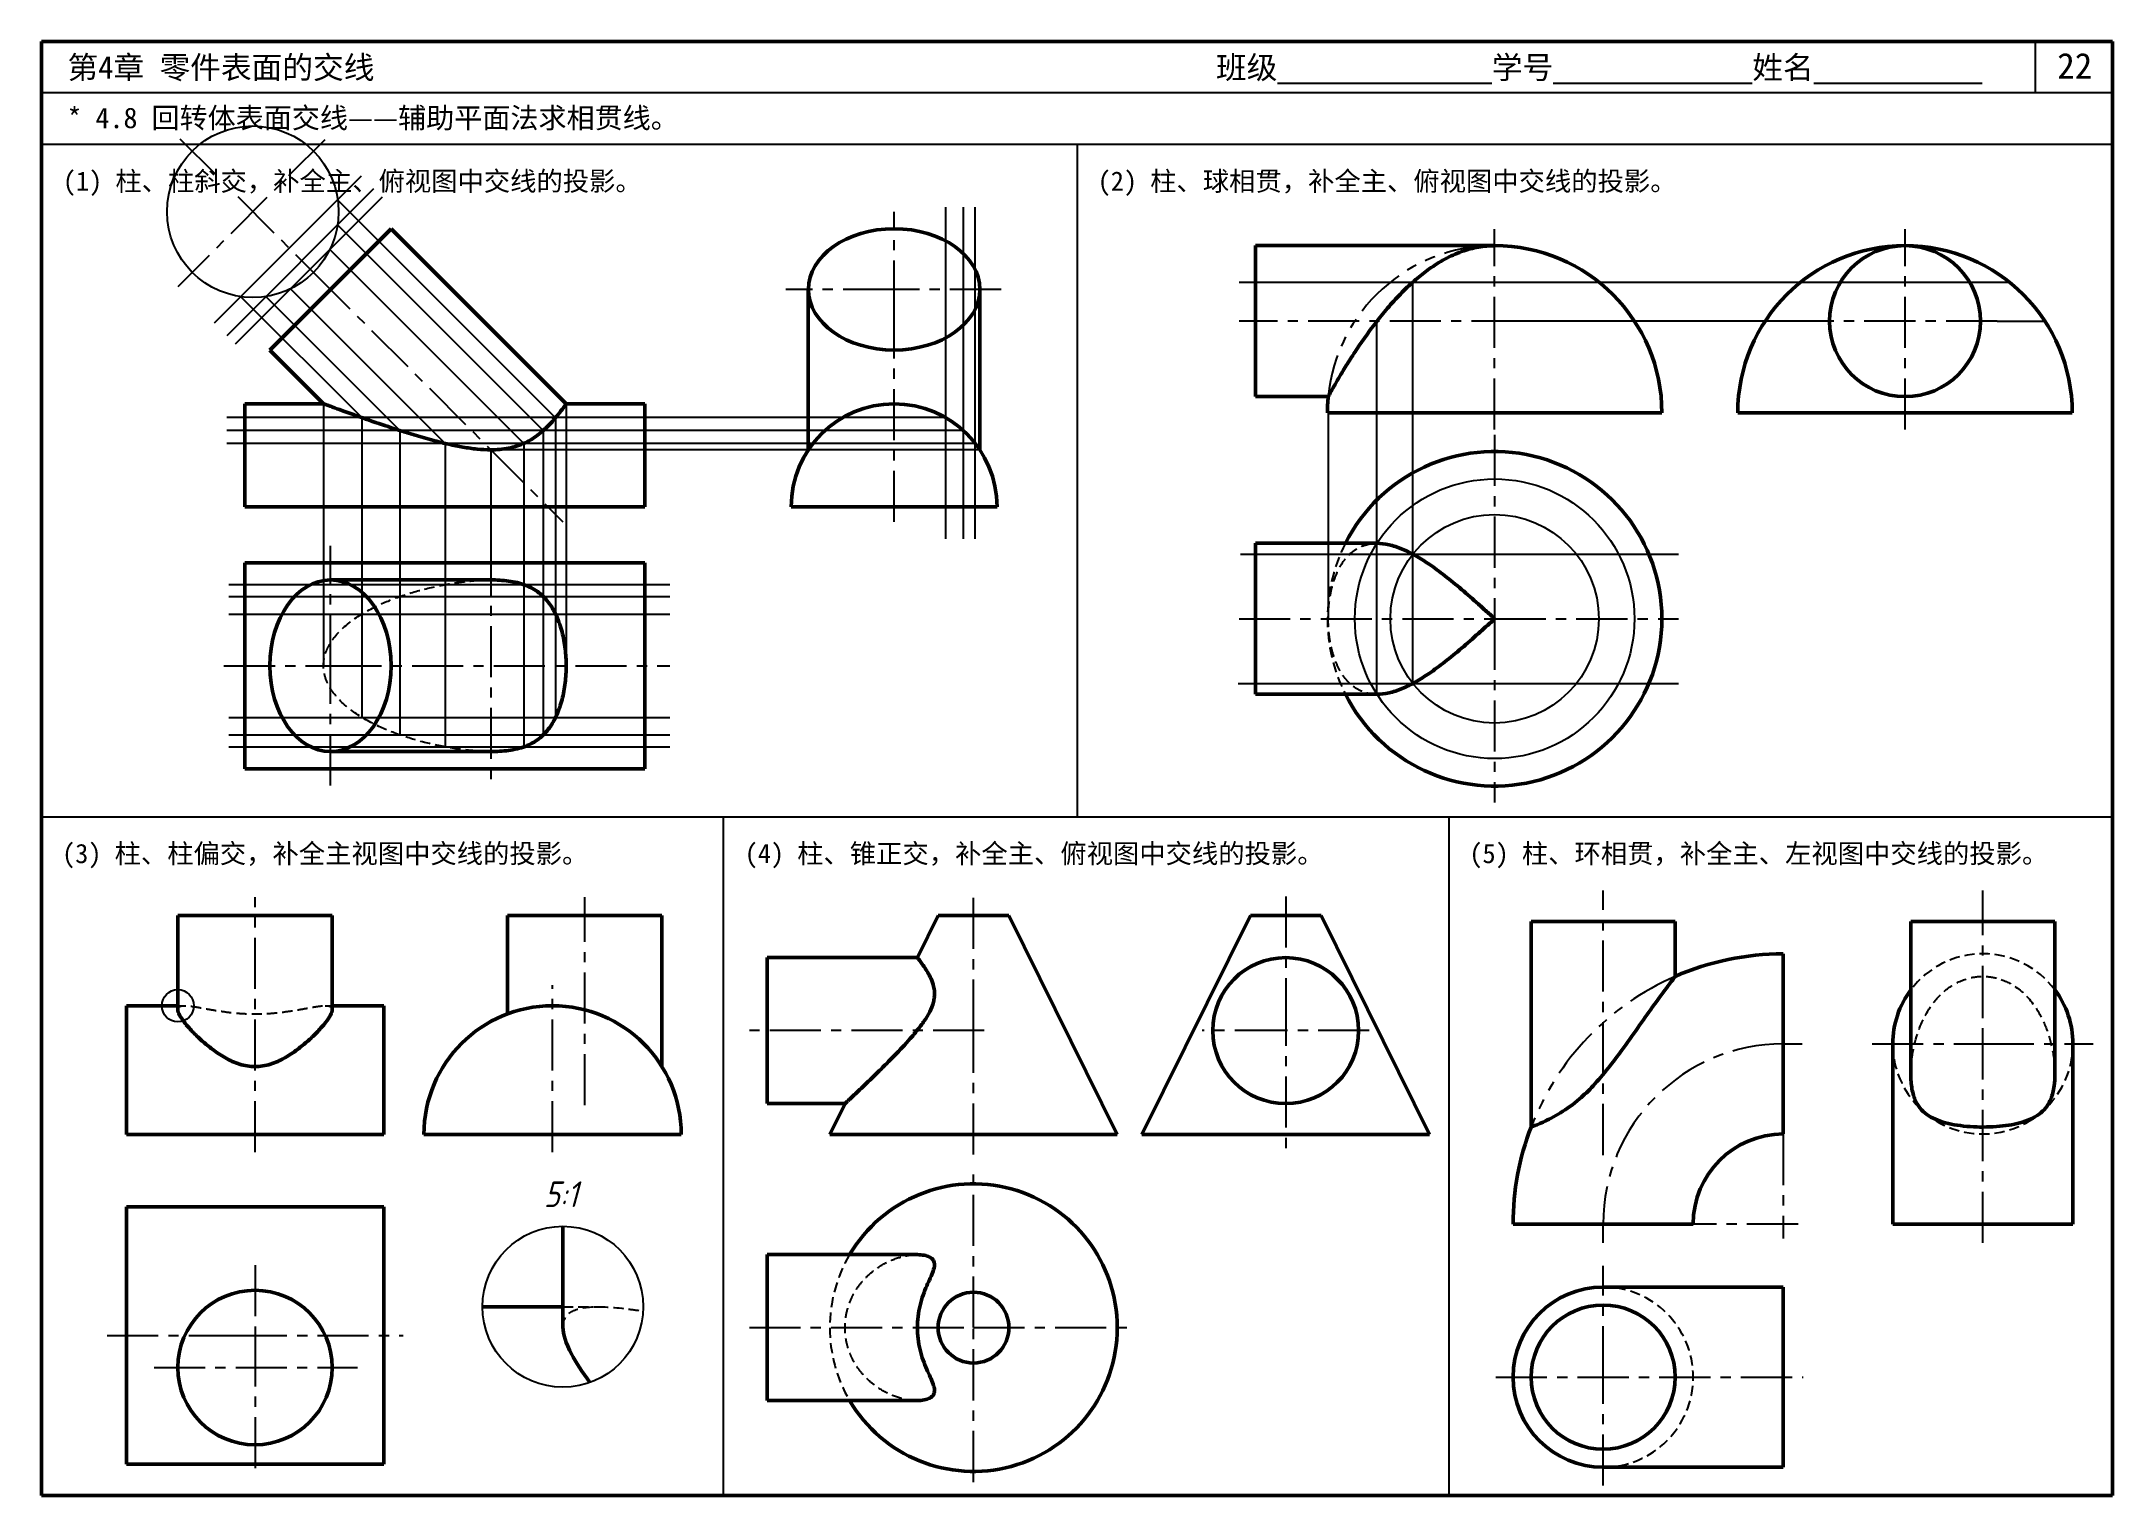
# Model space of a CAD drawing. Header units: millimetres. Extents: x 0 to 322, y 0 to 226.
import ezdxf

# ---------------------------------------------------------------- set-up
doc = ezdxf.new("R2010")
doc.units = ezdxf.units.MM
doc.header["$LTSCALE"] = 0.25
for name, pattern in [('CENTER', [50.8, 31.75, -6.35, 6.35, -6.35]), ('HIDDEN', [9.525, 6.35, -3.175]), ('PHANTOM', [63.5, 31.75, -6.35, 6.35, -6.35, 6.35, -6.35])]:
    doc.linetypes.add(name, pattern=pattern)
for name, color, linetype in [('双点划线层', 7, 'PHANTOM'), ('点画线层', 7, 'CENTER'), ('答案', 1, 'Continuous'), ('虚线层', 7, 'HIDDEN')]:
    doc.layers.add(name, color=color, linetype=linetype)
doc.layers.add('粗实线层', color=7, linetype='Continuous', lineweight=50)
doc.styles.get("Standard").update_dxf_attribs({"font": 'gbeitc.shx', "height": 4.5, "bigfont": 'gbcbig.shx'})
doc.styles.add('宋体', font='SimSun.ttf', dxfattribs={"height": 3.5})

msp = doc.modelspace()

# ---------------------------------------------------------------- linework, layer by layer
at = {"lineweight": 50}
for p, q in [((322, 226), (0, 226)), ((0, 226), (0, 0)), ((322, 0), (322, 226)), ((0, 0), (322, 0))]:
    msp.add_line(p, q, dxfattribs=at)
for p, q in [((310, 218), (310, 226)), ((322, 218), (0, 218)), ((322, 210), (0, 210)), ((161, 210), (161, 105.5)), ((225.93, 168.26), (251.93, 168.26)), ((132.57, 153.68), (148.57, 153.68)), ((0, 105.5), (322, 105.5)), ((106, 105.5), (106, 0)), ((218.79, 105.5), (218.79, 0))]:
    msp.add_line(p, q)
at = {"layer": '双点划线层'}
for centre, radius, start, end in [((225.93, 168.26), 26, 90, 174.3818), ((270.8, 42.2), 42, 113.5782, 158.9605)]:
    msp.add_arc(centre, radius, start, end, dxfattribs=at)
at = {"layer": '点画线层'}
for p, q in [((132.57, 184.02), (132.57, 199.53)), ((225.93, 165.68), (225.93, 196.84)), ((289.73, 165.68), (289.73, 196.84)), ((42.35, 190.05), (81.08, 151.32)), ((132.57, 187.46), (115.75, 187.46)), ((149.19, 187.46), (132.57, 187.46)), ((132.57, 151.34), (132.57, 184.02)), ((230.27, 182.53), (186.19, 182.53)), ((304.04, 182.53), (275.42, 182.53)), ((225.93, 164.85), (225.93, 136.27)), ((44.94, 128.97), (44.94, 147.62)), ((186.19, 136.27), (225.93, 136.27)), ((225.93, 136.27), (254.51, 136.27)), ((225.93, 136.27), (225.93, 107.69)), ((28.38, 128.97), (44.94, 128.97)), ((44.94, 128.97), (97.69, 128.97)), ((44.94, 110.36), (44.94, 128.97)), ((242.8, 52.92), (242.8, 94.06)), ((301.83, 74.39), (301.83, 94.06)), ((33.21, 53.37), (33.21, 93)), ((84.47, 60.66), (84.47, 93)), ((144.91, 72.26), (144.91, 93.3)), ((193.45, 93.11), (193.45, 72.26)), ((79.47, 53.37), (79.47, 79.35)), ((193.45, 77.83), (193.45, 53.01)), ((301.83, 39.29), (301.83, 74.39)), ((146.57, 72.26), (110.06, 72.26)), ((144.91, 53.01), (144.91, 72.26)), ((193.45, 72.26), (180.45, 72.26)), ((206.44, 72.26), (193.45, 72.26)), ((270.8, 70.2), (273.75, 70.2)), ((284.63, 70.2), (301.83, 70.2)), ((301.83, 70.2), (318.99, 70.2)), ((270.8, 56.2), (270.8, 39.94)), ((144.91, 26.1), (144.91, 50.11)), ((242.8, 39.29), (242.8, 42.2)), ((273.1, 42.2), (256.8, 42.2)), ((33.21, 35.81), (33.21, 24.9)), ((242.8, 18.41), (242.8, 35.72)), ((110.06, 26.1), (144.91, 26.1)), ((144.91, 26.1), (170.02, 26.1)), ((144.91, 2.1), (144.91, 26.1)), ((10.21, 24.9), (27.8, 24.9)), ((27.8, 24.9), (30.23, 24.9)), ((30.23, 24.9), (56.23, 24.9)), ((33.21, 24.9), (33.21, 2.92)), ((17.51, 19.9), (49.12, 19.9)), ((226.13, 18.41), (273.92, 18.41)), ((242.8, 1.55), (242.8, 18.41))]:
    msp.add_line(p, q, dxfattribs=at)
msp.add_arc((270.8, 42.2), 28, 90, 180, dxfattribs=at)
at = {"layer": '答案', "linetype": 'CENTER'}
for p, q in [((44.04, 210.71), (21.2, 187.87)), ((21.54, 210.86), (42.35, 190.05)), ((69.88, 147.83), (69.88, 110.65))]:
    msp.add_line(p, q, dxfattribs=at)
at = {"layer": '答案'}
for p, q in [((49.71, 205.04), (26.87, 182.2)), ((51.65, 203.1), (28.81, 180.26)), ((52.96, 201.79), (30.12, 178.95)), ((46.04, 201.37), (79.89, 167.53)), ((140.59, 148.68), (140.59, 200.22)), ((143.33, 148.68), (143.33, 200.22)), ((145.18, 148.68), (145.18, 200.22)), ((46.04, 197.5), (78.02, 165.53)), ((44.84, 193.67), (74.99, 163.53)), ((38.73, 187.56), (62.76, 163.53)), ((186.23, 188.6), (305.93, 188.6)), ((213.22, 126.23), (213.22, 188.6)), ((31.01, 186.33), (49.81, 167.53)), ((34.9, 186.36), (55.73, 165.53)), ((207.64, 124.54), (207.64, 182.53)), ((275.42, 182.53), (230.27, 182.53)), ((304.04, 182.53), (311.46, 182.53)), ((200.06, 170.81), (200.06, 136.27)), ((140.59, 167.53), (28.81, 167.53)), ((43.86, 169.68), (43.86, 128.97)), ((49.81, 167.53), (49.81, 120.95)), ((79.94, 167.53), (79.94, 120.95)), ((81.58, 169.68), (81.58, 128.97)), ((143.33, 165.53), (28.81, 165.53)), ((55.73, 165.53), (55.73, 118.22)), ((78.02, 165.53), (78.02, 118.22)), ((145.18, 163.53), (28.81, 163.53)), ((62.76, 163.53), (62.76, 116.36)), ((145.9, 162.53), (69.88, 162.53)), ((69.88, 162.53), (69.88, 147.83)), ((74.99, 163.53), (74.99, 141.59)), ((186.4, 146.31), (254.51, 146.31)), ((29.15, 141.59), (97.69, 141.59)), ((29.15, 139.73), (97.69, 139.73)), ((74.99, 141.59), (74.99, 116.36)), ((29.15, 136.99), (97.69, 136.99)), ((186.06, 126.23), (254.51, 126.23)), ((29.15, 120.95), (97.69, 120.95)), ((29.15, 118.22), (97.69, 118.22)), ((29.15, 116.36), (97.69, 116.36))]:
    msp.add_line(p, q, dxfattribs=at)
at = {"layer": '答案', "lineweight": 50}
for p, q in [((205.05, 148), (207.64, 148)), ((69.88, 142.31), (59.46, 142.31)), ((205.05, 124.54), (207.64, 124.54)), ((69.88, 115.64), (59.46, 115.64)), ((21.21, 76.13), (21.21, 75.49)), ((45.21, 76.13), (45.21, 75.49)), ((290.63, 65.46), (290.63, 73.2)), ((313.03, 65.46), (313.03, 73.2)), ((127.96, 37.45), (136.1, 37.45)), ((81.07, 26.17), (81.07, 29.35)), ((127.96, 14.76), (136.11, 14.76))]:
    msp.add_line(p, q, dxfattribs=at)
at = {"layer": '答案', "linetype": 'HIDDEN'}
for p, q in [((21.21, 76.13), (22.3, 76.13)), ((44.12, 76.13), (45.21, 76.13)), ((81.07, 29.35), (86.53, 29.35))]:
    msp.add_line(p, q, dxfattribs=at)
at = {"layer": '答案'}
for centre, radius in [((32.87, 199.53), 13.33), ((225.93, 136.27), 21.73), ((225.93, 136.27), 16.2), ((21.21, 76.13), 2.5), ((81.07, 29.35), 12.5)]:
    msp.add_circle(centre, radius, dxfattribs=at)
at = {"layer": '答案', "lineweight": 50}
for points, knots in [([(225.93, 194.26), (225.53, 194.26), (225.11, 194.24), (224.27, 194.17), (223.84, 194.11), (222.54, 193.89), (221.67, 193.65), (219.92, 193.02), (219.05, 192.63), (217.36, 191.71), (216.54, 191.19), (215.07, 190.15), (214.37, 189.59), (212.96, 188.38), (212.24, 187.71), (210.85, 186.31), (210.17, 185.57), (208.85, 184.06), (208.23, 183.29), (207.09, 181.83), (206.53, 181.08), (205.44, 179.56), (204.91, 178.79), (203.91, 177.28), (203.44, 176.55), (202.59, 175.18), (202.2, 174.54), (201.59, 173.51), (201.34, 173.07), (200.89, 172.28), (200.69, 171.94), (200.37, 171.38), (200.25, 171.16), (200.1, 170.88), (200.06, 170.81), (200.06, 170.81)], [0, 0, 0, 0, 1.649073, 1.649073, 3.298147, 3.298147, 6.596293, 6.596293, 9.89444, 9.89444, 13.192587, 13.192587, 16.060607, 16.060607, 18.928626, 18.928626, 21.796646, 21.796646, 24.664666, 24.664666, 27.356431, 27.356431, 30.048195, 30.048195, 32.73996, 32.73996, 35.431725, 35.431725, 37.609628, 37.609628, 39.787531, 39.787531, 41.965434, 41.965434, 44.143337, 44.143337, 44.143337, 44.143337]), ([(69.88, 162.53), (69.16, 162.53), (68.45, 162.57), (67, 162.72), (66.27, 162.82), (64.81, 163.08), (64.08, 163.23), (62.62, 163.56), (61.89, 163.74), (59.71, 164.31), (58.28, 164.73), (55.51, 165.59), (54.18, 166.03), (51.64, 166.88), (50.26, 167.37), (47.69, 168.28), (46.5, 168.71), (45.36, 169.13), (45.13, 169.22), (44.7, 169.37), (44.51, 169.44), (44.19, 169.56), (44.07, 169.61), (43.9, 169.67), (43.86, 169.68), (43.86, 169.68)], [0, 0, 0, 0, 2.133561, 2.133561, 4.267121, 4.267121, 6.400682, 6.400682, 8.534242, 8.534242, 12.801363, 12.801363, 17.068484, 17.068484, 21.533046, 21.533046, 25.997607, 25.997607, 27.180864, 27.180864, 28.36412, 28.36412, 29.547377, 29.547377, 30.730633, 30.730633, 30.730633, 30.730633]), ([(81.58, 169.68), (81.58, 169.68), (81.53, 169.61), (81.32, 169.31), (81.16, 169.09), (80.72, 168.51), (80.45, 168.15), (79.79, 167.34), (79.4, 166.9), (78.74, 166.21), (78.49, 165.96), (77.95, 165.47), (77.66, 165.22), (77.04, 164.72), (76.7, 164.48), (75.99, 164.03), (75.61, 163.82), (74.81, 163.44), (74.4, 163.27), (73.53, 162.99), (73.08, 162.87), (72.17, 162.69), (71.71, 162.63), (70.79, 162.54), (70.33, 162.53), (69.88, 162.53)], [82.70888, 82.70888, 82.70888, 82.70888, 85.304289, 85.304289, 87.899699, 87.899699, 90.495108, 90.495108, 93.090517, 93.090517, 94.448764, 94.448764, 95.807011, 95.807011, 97.165258, 97.165258, 98.523505, 98.523505, 99.881752, 99.881752, 101.239999, 101.239999, 102.598246, 102.598246, 103.956493, 103.956493, 103.956493, 103.956493]), ([(207.64, 148), (208.23, 148), (208.85, 147.92), (210.17, 147.62), (210.85, 147.4), (212.24, 146.82), (212.96, 146.46), (214.37, 145.66), (215.07, 145.21), (216.54, 144.22), (217.36, 143.61), (219.05, 142.29), (219.92, 141.58), (221.67, 140.09), (222.54, 139.32), (223.84, 138.16), (224.27, 137.78), (225.11, 137.01), (225.53, 136.64), (225.93, 136.27)], [63.622008, 63.622008, 63.622008, 63.622008, 66.490028, 66.490028, 69.358048, 69.358048, 72.226067, 72.226067, 75.094087, 75.094087, 78.392234, 78.392234, 81.69038, 81.69038, 84.988527, 84.988527, 86.637601, 86.637601, 88.286674, 88.286674, 88.286674, 88.286674]), ([(69.88, 142.31), (70.33, 142.31), (70.79, 142.29), (71.71, 142.24), (72.17, 142.2), (73.08, 142.07), (73.53, 141.99), (74.4, 141.78), (74.81, 141.66), (75.61, 141.35), (75.99, 141.18), (76.7, 140.78), (77.04, 140.56), (77.66, 140.07), (77.95, 139.8), (78.49, 139.23), (78.74, 138.93), (79.4, 138.02), (79.79, 137.35), (80.45, 135.87), (80.72, 135.06), (81.16, 133.38), (81.32, 132.5), (81.53, 130.73), (81.58, 129.84), (81.58, 128.11), (81.53, 127.21), (81.32, 125.44), (81.16, 124.56), (80.72, 122.88), (80.45, 122.08), (79.79, 120.6), (79.4, 119.92), (78.74, 119.01), (78.49, 118.71), (77.95, 118.14), (77.66, 117.88), (77.04, 117.39), (76.7, 117.16), (75.99, 116.77), (75.61, 116.59), (74.81, 116.29), (74.4, 116.16), (73.53, 115.95), (73.08, 115.87), (72.17, 115.75), (71.71, 115.71), (70.79, 115.65), (70.33, 115.64), (69.88, 115.64)], [61.461267, 61.461267, 61.461267, 61.461267, 62.819514, 62.819514, 64.177761, 64.177761, 65.536008, 65.536008, 66.894255, 66.894255, 68.252501, 68.252501, 69.610748, 69.610748, 70.968995, 70.968995, 72.327242, 72.327242, 74.922652, 74.922652, 77.518061, 77.518061, 80.11347, 80.11347, 82.70888, 82.70888, 85.304289, 85.304289, 87.899699, 87.899699, 90.495108, 90.495108, 93.090517, 93.090517, 94.448764, 94.448764, 95.807011, 95.807011, 97.165258, 97.165258, 98.523505, 98.523505, 99.881752, 99.881752, 101.239999, 101.239999, 102.598246, 102.598246, 103.956493, 103.956493, 103.956493, 103.956493]), ([(225.93, 136.27), (225.53, 135.9), (225.11, 135.52), (224.27, 134.76), (223.84, 134.37), (222.54, 133.22), (221.67, 132.44), (219.92, 130.96), (219.05, 130.24), (217.36, 128.92), (216.54, 128.32), (215.07, 127.32), (214.37, 126.88), (212.96, 126.07), (212.24, 125.72), (210.85, 125.14), (210.17, 124.91), (208.85, 124.61), (208.23, 124.54), (207.64, 124.54)], [0, 0, 0, 0, 1.649073, 1.649073, 3.298147, 3.298147, 6.596293, 6.596293, 9.89444, 9.89444, 13.192587, 13.192587, 16.060607, 16.060607, 18.928626, 18.928626, 21.796646, 21.796646, 24.664666, 24.664666, 24.664666, 24.664666]), ([(136.18, 83.6), (136.18, 83.6), (136.21, 83.55), (136.36, 83.37), (136.46, 83.24), (136.74, 82.88), (136.9, 82.66), (137.26, 82.15), (137.46, 81.86), (137.82, 81.27), (138, 80.95), (138.35, 80.23), (138.51, 79.84), (138.75, 79.01), (138.83, 78.56), (138.85, 77.87), (138.84, 77.64), (138.78, 77.17), (138.74, 76.93), (138.55, 76.17), (138.34, 75.67), (137.85, 74.7), (137.56, 74.23), (136.92, 73.29), (136.57, 72.83), (135.84, 71.92), (135.46, 71.47), (134.28, 70.12), (133.45, 69.24), (131.81, 67.56), (131, 66.75), (129.87, 65.64), (129.49, 65.26), (128.73, 64.53), (128.36, 64.17), (127.65, 63.49), (127.31, 63.17), (126.69, 62.58), (126.41, 62.31), (125.99, 61.91), (125.82, 61.75), (125.51, 61.46), (125.37, 61.33), (125.16, 61.12), (125.07, 61.04), (124.96, 60.94), (124.94, 60.92), (124.94, 60.92)], [13.083787, 13.083787, 13.083787, 13.083787, 14.779237, 14.779237, 16.474688, 16.474688, 18.170138, 18.170138, 19.865589, 19.865589, 21.441085, 21.441085, 23.016581, 23.016581, 24.592077, 24.592077, 25.379825, 25.379825, 26.167573, 26.167573, 27.927166, 27.927166, 29.68676, 29.68676, 31.446353, 31.446353, 33.205946, 33.205946, 36.725132, 36.725132, 40.244319, 40.244319, 41.966193, 41.966193, 43.688067, 43.688067, 45.409941, 45.409941, 47.131815, 47.131815, 48.410224, 48.410224, 49.688634, 49.688634, 50.967043, 50.967043, 52.245453, 52.245453, 52.245453, 52.245453]), ([(254, 80.69), (254, 80.69), (253.93, 80.59), (253.58, 80.14), (253.26, 79.71), (252.27, 78.39), (251.47, 77.3), (249.74, 74.9), (248.95, 73.79), (247.36, 71.53), (246.52, 70.35), (244.37, 67.4), (242.85, 65.4), (240.54, 62.94), (239.84, 62.26), (238.13, 60.79), (237.14, 60.08), (235.15, 58.85), (234.22, 58.38), (232.75, 57.72), (232.22, 57.51), (231.7, 57.31), (231.6, 57.28), (231.6, 57.28)], [-64.851092, -64.851092, -64.851092, -64.851092, -62.42697, -62.42697, -58.921946, -58.921946, -53.634077, -53.634077, -49.624608, -49.624608, -45.434672, -45.434672, -38.85949, -38.85949, -36.089664, -36.089664, -32.249497, -32.249497, -28.012815, -28.012815, -23.930212, -23.930212, -21.142637, -21.142637, -21.142637, -21.142637]), ([(33.21, 66.66), (32.8, 66.66), (32.39, 66.7), (31.59, 66.83), (31.2, 66.92), (30.04, 67.29), (29.3, 67.63), (27.9, 68.42), (27.24, 68.86), (26.01, 69.78), (25.45, 70.24), (24.42, 71.17), (23.91, 71.66), (22.99, 72.62), (22.59, 73.08), (21.92, 73.94), (21.65, 74.33), (21.3, 75), (21.21, 75.28), (21.21, 75.49)], [0, 0, 0, 0, 1.236195, 1.236195, 2.472389, 2.472389, 4.944779, 4.944779, 7.417168, 7.417168, 9.889557, 9.889557, 12.51225, 12.51225, 15.134943, 15.134943, 17.757637, 17.757637, 20.38033, 20.38033, 20.38033, 20.38033]), ([(45.21, 75.49), (45.21, 75.28), (45.12, 75), (44.76, 74.33), (44.5, 73.94), (43.83, 73.08), (43.42, 72.62), (42.51, 71.66), (42, 71.17), (40.96, 70.24), (40.4, 69.78), (39.18, 68.86), (38.52, 68.42), (37.12, 67.63), (36.38, 67.29), (35.22, 66.92), (34.83, 66.83), (34.03, 66.7), (33.62, 66.66), (33.21, 66.66)], [56.896403, 56.896403, 56.896403, 56.896403, 59.519096, 59.519096, 62.141789, 62.141789, 64.764482, 64.764482, 67.387175, 67.387175, 69.859565, 69.859565, 72.331954, 72.331954, 74.804343, 74.804343, 76.040538, 76.040538, 77.276732, 77.276732, 77.276732, 77.276732]), ([(313.03, 65.46), (313.03, 64.84), (312.99, 64.24), (312.82, 62.94), (312.66, 62.26), (312.06, 60.79), (311.56, 60.08), (310.11, 58.85), (309.15, 58.38), (306.93, 57.72), (305.72, 57.51), (303.1, 57.27), (301.71, 57.25), (298.97, 57.38), (297.65, 57.55), (295.28, 58.1), (294.27, 58.48), (292.6, 59.55), (291.9, 60.26), (291.13, 61.87), (290.94, 62.51), (290.68, 63.92), (290.63, 64.69), (290.63, 65.46)], [-41.032159, -41.032159, -41.032159, -41.032159, -38.85949, -38.85949, -36.089664, -36.089664, -32.249497, -32.249497, -28.012815, -28.012815, -23.930212, -23.930212, -19.584037, -19.584037, -15.055983, -15.055983, -10.488758, -10.488758, -5.770112, -5.770112, -3.004237, -3.004237, 0, 0, 0, 0]), ([(136.11, 37.45), (136.14, 37.45), (136.18, 37.45), (136.57, 37.44), (136.92, 37.41), (137.56, 37.28), (137.85, 37.19), (138.34, 36.93), (138.55, 36.76), (138.68, 36.54)], [72.888574, 72.888574, 72.888574, 72.888574, 73.044553, 73.044553, 74.804147, 74.804147, 76.56374, 76.56374, 78.323333, 78.323333, 78.323333, 78.323333]), ([(138.68, 36.54), (138.74, 36.44), (138.78, 36.33), (138.84, 36.09), (138.85, 35.96), (138.83, 35.55), (138.75, 35.23), (138.51, 34.55), (138.35, 34.18), (138, 33.41), (137.82, 33), (137.46, 32.16), (137.26, 31.68), (136.9, 30.66), (136.74, 30.12), (136.46, 29), (136.36, 28.42), (136.21, 27.25), (136.18, 26.67), (136.18, 25.54), (136.21, 24.96), (136.36, 23.79), (136.46, 23.21), (136.74, 22.09), (136.9, 21.55), (137.26, 20.53), (137.46, 20.05), (137.82, 19.21), (138, 18.8), (138.35, 18.03), (138.51, 17.66), (138.75, 16.98), (138.83, 16.66), (138.85, 16.25), (138.84, 16.12), (138.78, 15.88), (138.74, 15.77), (138.55, 15.45), (138.34, 15.28), (137.85, 15.02), (137.56, 14.93), (136.92, 14.8), (136.57, 14.77), (136.18, 14.76), (136.14, 14.76), (136.11, 14.76)], [0, 0, 0, 0, 0.787748, 0.787748, 1.575496, 1.575496, 3.150992, 3.150992, 4.726488, 4.726488, 6.301984, 6.301984, 7.997435, 7.997435, 9.692885, 9.692885, 11.388336, 11.388336, 13.083787, 13.083787, 14.779237, 14.779237, 16.474688, 16.474688, 18.170138, 18.170138, 19.865589, 19.865589, 21.441085, 21.441085, 23.016581, 23.016581, 24.592077, 24.592077, 25.379825, 25.379825, 26.167573, 26.167573, 27.927166, 27.927166, 29.68676, 29.68676, 31.446353, 31.446353, 31.602332, 31.602332, 31.602332, 31.602332]), ([(85.28, 17.58), (84.08, 19.19), (83.11, 20.69), (81.53, 23.68), (81.07, 25.08), (81.07, 26.17)], [15.68959, 15.68959, 15.68959, 15.68959, 17.757637, 17.757637, 20.38033, 20.38033, 20.38033, 20.38033])]:
    msp.add_open_spline(points, degree=3, knots=knots, dxfattribs=at)
at = {"layer": '答案', "linetype": 'HIDDEN'}
for points, knots in [([(207.64, 124.54), (207.09, 124.54), (206.53, 124.61), (205.44, 124.9), (204.91, 125.13), (203.91, 125.75), (203.44, 126.15), (202.59, 127.1), (202.2, 127.65), (201.59, 128.75), (201.34, 129.31), (200.89, 130.53), (200.69, 131.19), (200.37, 132.59), (200.25, 133.32), (200.1, 134.8), (200.06, 135.54), (200.06, 136.99), (200.1, 137.74), (200.25, 139.22), (200.37, 139.95), (200.69, 141.35), (200.89, 142.01), (201.34, 143.23), (201.59, 143.79), (202.2, 144.89), (202.59, 145.44), (203.44, 146.39), (203.91, 146.79), (204.91, 147.41), (205.44, 147.64), (206.53, 147.93), (207.09, 148), (207.64, 148)], [24.664666, 24.664666, 24.664666, 24.664666, 27.356431, 27.356431, 30.048195, 30.048195, 32.73996, 32.73996, 35.431725, 35.431725, 37.609628, 37.609628, 39.787531, 39.787531, 41.965434, 41.965434, 44.143337, 44.143337, 46.32124, 46.32124, 48.499143, 48.499143, 50.677046, 50.677046, 52.854949, 52.854949, 55.546714, 55.546714, 58.238478, 58.238478, 60.930243, 60.930243, 63.622008, 63.622008, 63.622008, 63.622008]), ([(69.88, 115.64), (69.16, 115.64), (68.45, 115.67), (67, 115.77), (66.27, 115.84), (64.81, 116.02), (64.08, 116.13), (62.62, 116.38), (61.89, 116.52), (59.71, 117), (58.28, 117.38), (55.51, 118.27), (54.18, 118.77), (51.64, 119.9), (50.26, 120.63), (47.69, 122.35), (46.5, 123.36), (45.36, 124.79), (45.13, 125.12), (44.7, 125.82), (44.51, 126.19), (44.19, 126.97), (44.07, 127.37), (43.9, 128.17), (43.86, 128.58), (43.86, 129.37), (43.9, 129.77), (44.07, 130.58), (44.19, 130.98), (44.51, 131.75), (44.7, 132.12), (45.13, 132.83), (45.36, 133.15), (46.5, 134.59), (47.69, 135.59), (50.26, 137.32), (51.64, 138.04), (54.18, 139.18), (55.51, 139.68), (58.28, 140.56), (59.71, 140.94), (61.89, 141.42), (62.62, 141.57), (64.08, 141.82), (64.81, 141.93), (66.27, 142.11), (67, 142.18), (68.45, 142.28), (69.16, 142.31), (69.88, 142.31)], [0, 0, 0, 0, 2.133561, 2.133561, 4.267121, 4.267121, 6.400682, 6.400682, 8.534242, 8.534242, 12.801363, 12.801363, 17.068484, 17.068484, 21.533046, 21.533046, 25.997607, 25.997607, 27.180864, 27.180864, 28.36412, 28.36412, 29.547377, 29.547377, 30.730633, 30.730633, 31.91389, 31.91389, 33.097146, 33.097146, 34.280403, 34.280403, 35.463659, 35.463659, 39.928221, 39.928221, 44.392783, 44.392783, 48.659904, 48.659904, 52.927025, 52.927025, 55.060585, 55.060585, 57.194146, 57.194146, 59.327706, 59.327706, 61.461267, 61.461267, 61.461267, 61.461267]), ([(290.63, 65.46), (290.63, 67.38), (290.97, 69.62), (292.19, 73.36), (292.96, 74.99), (294.7, 77.34), (295.53, 78.2), (297.37, 79.53), (298.35, 80.03), (300.16, 80.56), (300.94, 80.68), (302.52, 80.7), (303.29, 80.6), (305.03, 80.14), (305.94, 79.71), (307.96, 78.39), (309.05, 77.3), (310.68, 74.9), (311.23, 73.79), (312.1, 71.53), (312.43, 70.35), (312.89, 68), (313.03, 66.7), (313.03, 65.46)], [-88.334606, -88.334606, -88.334606, -88.334606, -80.817471, -80.817471, -74.915912, -74.915912, -70.97249, -70.97249, -67.466563, -67.466563, -64.962917, -64.962917, -62.42697, -62.42697, -58.921946, -58.921946, -53.634077, -53.634077, -49.624608, -49.624608, -45.434672, -45.434672, -41.032159, -41.032159, -41.032159, -41.032159]), ([(21.21, 75.49), (21.21, 75.68), (21.28, 75.83), (21.57, 76.05), (21.79, 76.11), (22.39, 76.14), (22.76, 76.12), (23.63, 76.01), (24.12, 75.93), (25.18, 75.74), (25.79, 75.63), (27.1, 75.4), (27.81, 75.29), (29.3, 75.09), (30.08, 75), (31.65, 74.89), (32.44, 74.86), (33.98, 74.86), (34.77, 74.89), (36.34, 75), (37.11, 75.09), (38.6, 75.29), (39.31, 75.4), (40.63, 75.63), (41.23, 75.74), (42.29, 75.93), (42.78, 76.01), (43.65, 76.12), (44.03, 76.14), (44.62, 76.11), (44.85, 76.05), (45.14, 75.83), (45.21, 75.68), (45.21, 75.49)], [20.38033, 20.38033, 20.38033, 20.38033, 22.640976, 22.640976, 24.901623, 24.901623, 27.162269, 27.162269, 29.422916, 29.422916, 31.726778, 31.726778, 34.030641, 34.030641, 36.334504, 36.334504, 38.638366, 38.638366, 40.942229, 40.942229, 43.246091, 43.246091, 45.549954, 45.549954, 47.853817, 47.853817, 50.114463, 50.114463, 52.37511, 52.37511, 54.635756, 54.635756, 56.896403, 56.896403, 56.896403, 56.896403]), ([(136.11, 14.76), (135.77, 14.76), (135.43, 14.79), (134.28, 14.93), (133.45, 15.14), (131.81, 15.75), (131, 16.15), (129.87, 16.89), (129.49, 17.16), (128.73, 17.79), (128.36, 18.14), (127.65, 18.89), (127.31, 19.31), (126.69, 20.17), (126.41, 20.63), (125.99, 21.44), (125.82, 21.82), (125.51, 22.62), (125.37, 23.04), (125.16, 23.9), (125.07, 24.35), (124.96, 25.24), (124.94, 25.68), (124.94, 26.53), (124.96, 26.97), (125.07, 27.86), (125.16, 28.31), (125.37, 29.17), (125.51, 29.59), (125.82, 30.39), (125.99, 30.77), (126.41, 31.58), (126.69, 32.04), (127.31, 32.9), (127.65, 33.31), (128.36, 34.07), (128.73, 34.42), (129.49, 35.05), (129.87, 35.32), (131, 36.06), (131.81, 36.46), (133.45, 37.07), (134.28, 37.28), (135.43, 37.42), (135.77, 37.45), (136.11, 37.45)], [31.602332, 31.602332, 31.602332, 31.602332, 33.205946, 33.205946, 36.725132, 36.725132, 40.244319, 40.244319, 41.966193, 41.966193, 43.688067, 43.688067, 45.409941, 45.409941, 47.131815, 47.131815, 48.410224, 48.410224, 49.688634, 49.688634, 50.967043, 50.967043, 52.245453, 52.245453, 53.523863, 53.523863, 54.802272, 54.802272, 56.080682, 56.080682, 57.359091, 57.359091, 59.080965, 59.080965, 60.802839, 60.802839, 62.524713, 62.524713, 64.246587, 64.246587, 67.765774, 67.765774, 71.28496, 71.28496, 72.888574, 72.888574, 72.888574, 72.888574]), ([(81.07, 26.17), (81.07, 27.11), (81.41, 27.87), (82.87, 28.93), (84, 29.23), (86.99, 29.41), (88.86, 29.29), (91.83, 28.92), (92.68, 28.8), (93.56, 28.67)], [20.38033, 20.38033, 20.38033, 20.38033, 22.640976, 22.640976, 24.901623, 24.901623, 27.162269, 27.162269, 28.002237, 28.002237, 28.002237, 28.002237])]:
    msp.add_open_spline(points, degree=3, knots=knots, dxfattribs=at)
at = {"layer": '粗实线层'}
for p, q in [((54.37, 196.89), (35.51, 178.03)), ((54.37, 196.89), (81.58, 169.68)), ((225.93, 194.26), (188.77, 194.26)), ((188.77, 194.26), (188.77, 170.81)), ((119.23, 187.46), (119.23, 162.53)), ((145.9, 187.46), (145.9, 162.53)), ((35.51, 178.03), (43.86, 169.68)), ((188.77, 170.81), (200.06, 170.81)), ((31.61, 169.68), (31.61, 153.68)), ((43.86, 169.68), (31.61, 169.68)), ((93.83, 169.68), (81.58, 169.68)), ((93.83, 153.68), (93.83, 169.68)), ((251.93, 168.26), (199.93, 168.26)), ((315.73, 168.26), (263.73, 168.26)), ((93.83, 153.68), (31.61, 153.68)), ((148.57, 153.68), (116.57, 153.68)), ((93.83, 144.97), (31.61, 144.97)), ((31.61, 144.97), (31.61, 112.97)), ((93.83, 112.97), (93.83, 144.97)), ((205.05, 148), (188.77, 148)), ((188.77, 148), (188.77, 124.54)), ((44.94, 142.31), (59.46, 142.31)), ((188.77, 124.54), (205.05, 124.54)), ((93.83, 112.97), (31.61, 112.97)), ((44.94, 115.64), (59.46, 115.64)), ((21.21, 76.13), (21.21, 90.13)), ((45.21, 90.13), (21.21, 90.13)), ((45.21, 76.13), (45.21, 90.13)), ((72.47, 74.86), (72.47, 90.13)), ((96.47, 90.13), (72.47, 90.13)), ((96.47, 66.66), (96.47, 90.13)), ((139.42, 90.13), (136.18, 83.6)), ((139.42, 90.13), (150.41, 90.13)), ((167.26, 56.13), (150.41, 90.13)), ((187.95, 90.13), (171.1, 56.13)), ((187.95, 90.13), (198.95, 90.13)), ((215.8, 56.13), (198.95, 90.13)), ((254, 89.2), (231.6, 89.2)), ((231.6, 57.28), (231.6, 89.2)), ((254, 80.69), (254, 89.2)), ((313.03, 89.2), (290.63, 89.2)), ((290.63, 73.2), (290.63, 89.2)), ((313.03, 73.2), (313.03, 89.2)), ((270.8, 56.2), (270.8, 84.2)), ((136.18, 83.6), (112.82, 83.6)), ((112.82, 83.6), (112.82, 60.92)), ((13.21, 56.13), (13.21, 76.13)), ((21.21, 76.13), (13.21, 76.13)), ((53.21, 76.13), (45.21, 76.13)), ((53.21, 56.13), (53.21, 76.13)), ((287.83, 42.2), (287.83, 70.2)), ((315.83, 70.2), (315.83, 42.2)), ((112.82, 60.92), (124.94, 60.92)), ((124.94, 60.92), (122.56, 56.13)), ((53.21, 56.13), (13.21, 56.13)), ((99.47, 56.13), (59.47, 56.13)), ((122.56, 56.13), (167.26, 56.13)), ((171.1, 56.13), (215.8, 56.13)), ((53.21, 44.9), (13.21, 44.9)), ((13.21, 4.9), (13.21, 44.9)), ((53.21, 4.9), (53.21, 44.9)), ((228.8, 42.2), (256.8, 42.2)), ((287.83, 42.2), (315.83, 42.2)), ((81.07, 29.35), (81.07, 41.85)), ((127.96, 37.45), (112.82, 37.45)), ((112.82, 37.45), (112.82, 14.76)), ((242.8, 32.41), (270.8, 32.41)), ((270.8, 4.41), (270.8, 32.41)), ((68.57, 29.35), (81.07, 29.35)), ((112.82, 14.76), (127.96, 14.76)), ((53.21, 4.9), (13.21, 4.9)), ((270.8, 4.41), (242.8, 4.41))]:
    msp.add_line(p, q, dxfattribs=at)
for centre, radius in [((289.73, 182.53), 11.73), ((193.45, 72.26), 11.34), ((33.21, 19.9), 12), ((144.91, 26.1), 5.5), ((242.8, 18.41), 11.2)]:
    msp.add_circle(centre, radius, dxfattribs=at)
for centre, radius, start, end in [((225.93, 168.26), 26, 0, 90), ((289.73, 168.26), 26, 0, 180), ((225.93, 168.26), 26, 174.3818, 180), ((132.57, 153.68), 16, 0, 180), ((225.93, 136.27), 26, 206.8111, 153.1889), ((270.8, 42.2), 42, 90, 113.5782), ((301.83, 70.2), 14, 143.1301, 180), ((301.83, 70.2), 14, 0, 36.8699), ((79.47, 56.13), 20, 0, 180), ((270.8, 42.2), 42, 158.9605, 180), ((270.8, 42.2), 14, 90, 180), ((144.91, 26.1), 22.35, 210.4914, 149.5086), ((242.8, 18.41), 14, 90, 270)]:
    msp.add_arc(centre, radius, start, end, dxfattribs=at)
for centre, major_axis in [((132.57, 187.46), (-13.33, 0)), ((44.94, 128.97), (0, 13.33))]:
    msp.add_ellipse(centre, major_axis=major_axis, ratio=0.707107, dxfattribs=at)
at = {"layer": '虚线层'}
for centre, radius, start, end in [((225.93, 136.27), 26, 153.1889, 206.8111), ((301.83, 70.2), 14, 36.8699, 143.1301), ((301.83, 70.2), 14, 180, 0), ((144.91, 26.1), 22.35, 149.5086, 210.4914), ((242.8, 18.41), 14, 270, 90)]:
    msp.add_arc(centre, radius, start, end, dxfattribs=at)

# ---------------------------------------------------------------- texts
at = {"style": '宋体'}
for s, height, p in [('第4章 零件表面的交线', 3.5, (4.05, 220.21)), ('班级%%U              %%U学号%%U             %%U姓名%%U           ', 3.5, (182.61, 220.21)), ('22', 4, (313.4, 220.21)), ('* 4.8 回转体表面交线——辅助平面法求相贯线。', 3.2, (4.05, 212.52)), ('(1) 柱、柱斜交，补全主、俯视图中交线的投影。', 3, (3.33, 202.79)), ('(2) 柱、球相贯，补全主、俯视图中交线的投影。', 3, (164.21, 202.79)), ('(3) 柱、柱偏交，补全主视图中交线的投影。', 3, (3.21, 98.29)), ('(4) 柱、锥正交，补全主、俯视图中交线的投影。', 3, (109.33, 98.29)), ('(5) 柱、环相贯，补全主、左视图中交线的投影。', 3, (222, 98.29))]:
    msp.add_text(s, height=height, dxfattribs=at).set_placement(p)
at = {"layer": '答案'}
msp.add_text('5:1', height=4, dxfattribs=at).set_placement((78.1, 44.83))

doc.saveas('drawing.dxf')
